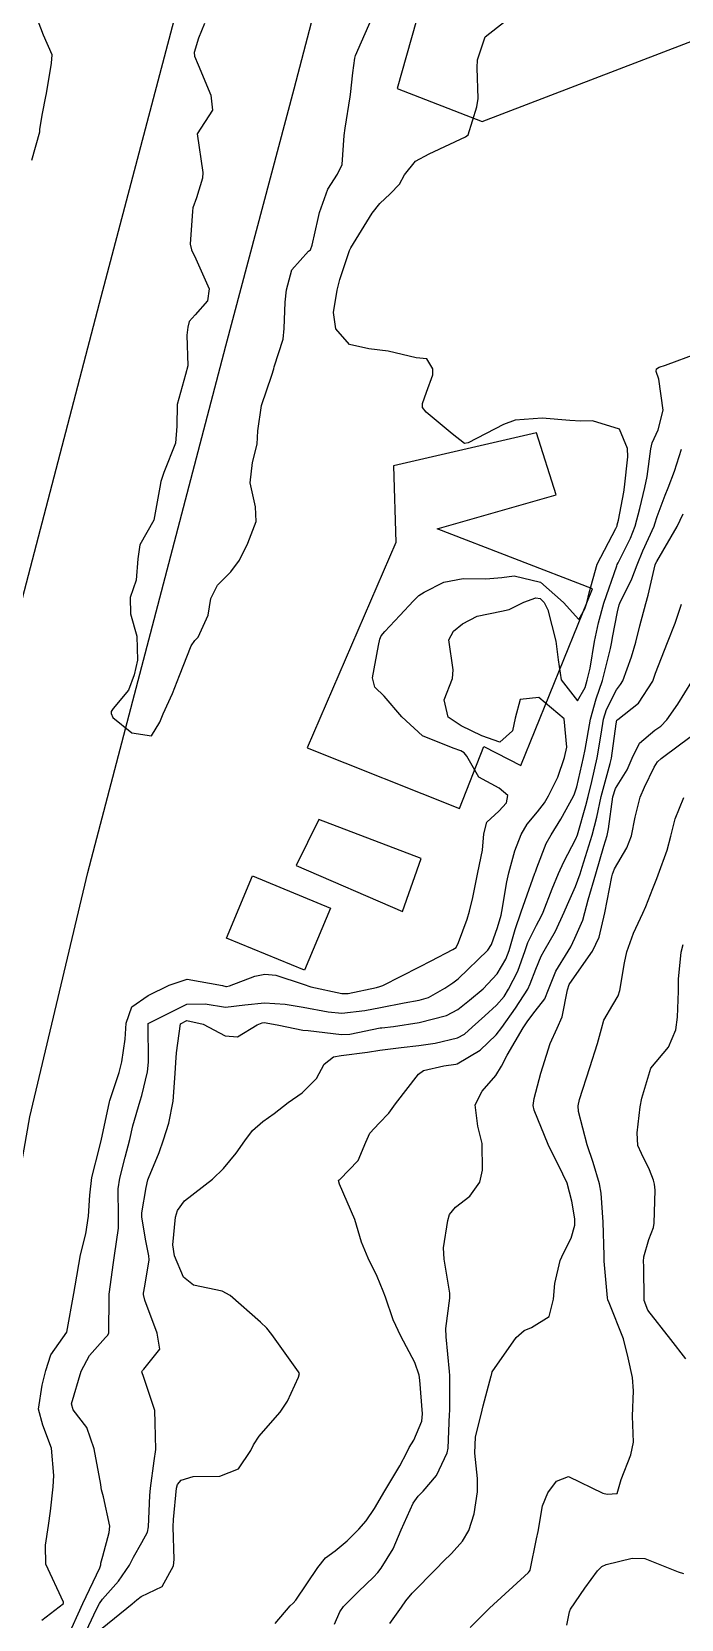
# Model space of a CAD drawing. Header units: metres. Extents: x 292545 to 299085, y 7450245 to 7463078.
# Drawn here: x 296784.5 to 296818.1, y 7460885.7 to 7460967.7 of the extents above; entities that cross this region are included whole.
import ezdxf

# ---------------------------------------------------------------- set-up
doc = ezdxf.new("R2010")
doc.units = ezdxf.units.M
for name, color, linetype in [('Curvas de Nivel 1m', 11, 'Continuous'), ('Curvas de Nivel 5m', 15, 'Continuous'), ('Edificações', 30, 'Continuous'), ('Vias Primárias', 230, 'Continuous')]:
    doc.layers.add(name, color=color, linetype=linetype)

msp = doc.modelspace()

# ---------------------------------------------------------------- linework, layer by layer
at = {"layer": 'Curvas de Nivel 1m', "flags": 128}
for points, elevation in [([(296784.503, 7460961.08), (296784.92, 7460962.541), (296784.927, 7460962.669), (296785.067, 7460963.481), (296785.24, 7460964.369), (296785.263, 7460964.528), (296785.534, 7460966.09), (296785.561, 7460966.525), (296785.113, 7460967.534), (296784.837, 7460968.251), (296784.803, 7460968.535), (296784.798, 7460968.865), (296785.137, 7460969.501), (296785.584, 7460970.088), (296785.724, 7460970.524), (296785.164, 7460971.607), (296784.736, 7460972.104), (296784.641, 7460972.538), (296785.193, 7460974.53), (296784.947, 7460976.534), (296784.305, 7460977.615)], 656), ([(296785.033, 7460885.642), (296786.153, 7460886.506), (296786.153, 7460886.574), (296785.229, 7460888.529), (296785.213, 7460889.505), (296785.372, 7460890.528), (296785.468, 7460891.269), (296785.619, 7460892.526), (296785.653, 7460893.105), (296785.526, 7460894.527), (296785.084, 7460895.713), (296784.861, 7460896.534), (296785.044, 7460897.774), (296785.233, 7460898.531), (296785.492, 7460899.341), (296786.323, 7460900.52), (296786.679, 7460902.515), (296786.741, 7460902.908), (296787.024, 7460904.51), (296787.291, 7460905.595), (296787.445, 7460906.504), (296787.504, 7460907.604), (296787.617, 7460908.502), (296788, 7460910.068), (296788.101, 7460910.495), (296788.457, 7460912.1), (296788.526, 7460912.426), (296788.542, 7460912.489), (296789.023, 7460913.939), (296789.161, 7460914.483), (296789.324, 7460915.658), (296789.376, 7460916.481), (296789.672, 7460917.328), (296790.527, 7460917.91), (296791.596, 7460918.454), (296792.536, 7460918.754), (296794.362, 7460918.422), (296794.533, 7460918.38), (296794.572, 7460918.381), (296794.714, 7460918.418), (296796.029, 7460918.914), (296796.539, 7460919.009), (296797.112, 7460918.965), (296798.534, 7460918.492), (296798.916, 7460918.366), (296800.53, 7460918.017), (296800.853, 7460918.023), (296802.31, 7460918.332), (296802.48, 7460918.384), (296802.534, 7460918.403), (296802.642, 7460918.437), (296804.544, 7460919.388), (296805.134, 7460919.707), (296806.253, 7460920.283), (296806.435, 7460920.401), (296806.559, 7460920.66), (296806.992, 7460921.858), (296807.125, 7460922.272), (296807.29, 7460922.969), (296807.554, 7460924.266), (296807.783, 7460925.431), (296807.852, 7460926.262), (296808.013, 7460926.878), (296808.641, 7460927.432), (296809.026, 7460927.868), (296809.104, 7460928.245), (296808.657, 7460928.622), (296807.596, 7460929.2), (296806.988, 7460930.275), (296806.849, 7460930.452), (296806.676, 7460930.547), (296806.273, 7460930.69), (296804.688, 7460931.322), (296803.628, 7460932.311), (296802.714, 7460933.387), (296802.229, 7460933.838), (296802.104, 7460934.329), (296802.416, 7460936.002), (296802.48, 7460936.324), (296802.564, 7460936.505), (296802.749, 7460936.715), (296803.524, 7460937.55), (296804.22, 7460938.306), (296804.501, 7460938.577), (296804.777, 7460938.758), (296805.802, 7460939.27), (296806.785, 7460939.457), (296807.956, 7460939.434), (296808.786, 7460939.514), (296809.434, 7460939.596), (296810.783, 7460939.27), (296811.972, 7460938.218), (296812.76, 7460937.346), (296813.084, 7460937.889), (296813.173, 7460938.204), (296813.303, 7460938.727), (296813.707, 7460940.196), (296814.681, 7460942.051), (296814.742, 7460942.181), (296814.755, 7460942.24), (296814.817, 7460942.477), (296815.091, 7460943.926), (296815.126, 7460944.177), (296815.293, 7460945.742), (296815.277, 7460946.176), (296814.873, 7460947.184), (296813.473, 7460947.598), (296812.877, 7460947.584), (296812.298, 7460947.629), (296810.878, 7460947.74), (296809.486, 7460947.635), (296808.875, 7460947.424), (296807.059, 7460946.472), (296806.864, 7460946.437), (296806.226, 7460946.929), (296804.88, 7460948.051), (296804.697, 7460948.302), (296804.685, 7460948.502), (296804.895, 7460949.087), (296805.224, 7460949.981), (296805.233, 7460950.297), (296804.918, 7460950.803), (296804.366, 7460950.858), (296802.922, 7460951.206), (296801.922, 7460951.334), (296800.925, 7460951.548), (296800.211, 7460952.357), (296800.101, 7460953.203), (296800.287, 7460954.357), (296800.421, 7460954.903), (296800.897, 7460956.351), (296800.921, 7460956.413), (296800.985, 7460956.548), (296802.096, 7460958.334), (296802.496, 7460958.842), (296803.018, 7460959.331), (296803.505, 7460959.836), (296803.758, 7460960.313), (296804.331, 7460961.016), (296805.044, 7460961.396), (296806.92, 7460962.272), (296807.054, 7460962.38), (296807.506, 7460963.829), (296807.562, 7460964.265), (296807.524, 7460965.838), (296807.538, 7460966.266), (296807.929, 7460967.448), (296808.968, 7460968.252)], 657), ([(296793.429, 7460968.128), (296793.112, 7460967.378), (296792.904, 7460966.643), (296792.921, 7460966.442), (296793.099, 7460966.007), (296793.755, 7460964.433), (296793.839, 7460963.665), (296793.053, 7460962.44), (296793.344, 7460960.437), (296793.323, 7460960.143), (296793.013, 7460959.128), (296792.831, 7460958.616), (296792.804, 7460958.442), (296792.695, 7460956.733), (296792.752, 7460956.442), (296792.978, 7460955.979), (296793.671, 7460954.433), (296793.583, 7460953.804), (296792.943, 7460953.089), (296792.646, 7460952.734), (296792.562, 7460952.444), (296792.516, 7460952.033), (296792.562, 7460950.445), (296792.456, 7460949.994), (296792.023, 7460948.453), (296791.996, 7460947.333), (296791.933, 7460946.454), (296791.33, 7460944.945), (296791.166, 7460944.465), (296791.119, 7460944.186), (296790.813, 7460942.47), (296790.083, 7460941.194), (296789.979, 7460940.478), (296789.895, 7460939.366), (296789.592, 7460938.482), (296789.609, 7460937.633), (296789.935, 7460936.478), (296789.972, 7460935.237), (296789.789, 7460934.479), (296789.509, 7460933.688), (296788.705, 7460932.747), (296788.612, 7460932.582), (296788.609, 7460932.491), (296788.7, 7460932.274), (296789.683, 7460931.485), (296790.686, 7460931.323), (296791.126, 7460932.034), (296791.299, 7460932.461), (296791.781, 7460933.521), (296792.14, 7460934.449), (296792.738, 7460935.987), (296792.925, 7460936.254), (296793.101, 7460936.436), (296793.624, 7460937.567), (296793.758, 7460938.43), (296794.095, 7460939.112), (296794.787, 7460939.796), (296795.23, 7460940.413), (296795.677, 7460941.283), (296796.093, 7460942.401), (296796.065, 7460943.161), (296795.794, 7460944.406), (296795.909, 7460945.459), (296796.145, 7460946.401), (296796.184, 7460947.09), (296796.368, 7460948.398), (296796.909, 7460949.96), (296797.005, 7460950.296), (296797.035, 7460950.389), (296797.492, 7460951.82), (296797.548, 7460952.384), (296797.6, 7460953.737), (296797.659, 7460954.383), (296797.942, 7460955.412), (296798.8, 7460956.372), (296798.905, 7460956.449), (296798.986, 7460956.689), (296799.308, 7460958.058), (296799.378, 7460958.366), (296799.802, 7460959.582), (296800.308, 7460960.357), (296800.534, 7460960.859), (296800.653, 7460962.354), (296800.692, 7460962.72), (296800.954, 7460964.351), (296800.969, 7460964.466), (296801.095, 7460965.594), (296801.195, 7460966.349), (296801.237, 7460966.481), (296802.047, 7460968.331)], 656), ([(296786.333, 7460884.716), (296787.137, 7460886.505), (296788.028, 7460888.349), (296788.07, 7460888.492), (296788.076, 7460888.59), (296788.18, 7460888.936), (296788.513, 7460890.172), (296788.544, 7460890.487), (296788.218, 7460892.016), (296788.103, 7460892.373), (296788.091, 7460892.492), (296788.077, 7460892.64), (296787.722, 7460894.498), (296787.359, 7460895.599), (296786.64, 7460896.514), (296786.567, 7460896.807), (296787.056, 7460898.509), (296787.495, 7460899.312), (296788.319, 7460900.249), (296788.439, 7460900.371), (296788.482, 7460900.488), (296788.499, 7460902.33), (296788.51, 7460902.488), (296788.724, 7460904.121), (296788.789, 7460904.486), (296788.983, 7460905.885), (296788.983, 7460906.484), (296788.966, 7460907.926), (296789.049, 7460908.484), (296789.34, 7460909.565), (296789.567, 7460910.479), (296789.735, 7460911.186), (296790.106, 7460912.474), (296790.186, 7460912.752), (296790.478, 7460913.963), (296790.539, 7460914.469), (296790.513, 7460916.47), (296792.523, 7460917.469), (296793.466, 7460917.488), (296794.522, 7460917.317), (296795.507, 7460917.426), (296796.524, 7460917.542), (296797.604, 7460917.464), (296798.522, 7460917.312), (296799.812, 7460917.066), (296800.519, 7460917.002), (296801.717, 7460917.142), (296802.523, 7460917.302), (296803.75, 7460917.536), (296804.527, 7460917.668), (296805.008, 7460917.815), (296805.844, 7460918.287), (296806.254, 7460918.564), (296806.538, 7460918.781), (296808.059, 7460920.257), (296808.259, 7460920.553), (296808.57, 7460921.42), (296808.757, 7460922.072), (296808.796, 7460922.248), (296809.054, 7460923.79), (296809.152, 7460924.245), (296809.464, 7460925.392), (296809.782, 7460926.238), (296810.101, 7460926.765), (296810.64, 7460927.4), (296810.998, 7460927.876), (296811.203, 7460928.224), (296811.688, 7460929.194), (296812.026, 7460930.216), (296812.148, 7460930.745), (296812.008, 7460932.217), (296810.709, 7460933.31), (296809.734, 7460933.213), (296809.473, 7460932.242), (296809.347, 7460931.582), (296808.68, 7460931.004), (296807.753, 7460931.333), (296806.689, 7460931.847), (296806.017, 7460932.287), (296805.804, 7460933.192), (296806.25, 7460934.285), (296806.275, 7460934.737), (296806.047, 7460936.287), (296806.292, 7460936.742), (296806.755, 7460937.116), (296807.511, 7460937.519), (296808.766, 7460937.776), (296809.162, 7460937.851), (296809.932, 7460938.238), (296810.55, 7460938.458), (296810.775, 7460938.418), (296810.979, 7460938.228), (296811.16, 7460937.834), (296811.577, 7460936.222), (296811.697, 7460935.257), (296811.855, 7460934.219), (296812.707, 7460933.139), (296813.091, 7460933.831), (296813.204, 7460934.203), (296813.347, 7460934.819), (296813.581, 7460936.197), (296813.785, 7460937.167), (296814.062, 7460938.191), (296814.726, 7460940.115), (296814.752, 7460940.181), (296814.794, 7460940.269), (296815.437, 7460941.543), (296815.677, 7460942.171), (296815.916, 7460943.08), (296816.175, 7460944.167), (296816.291, 7460944.723), (296816.491, 7460946.164), (296816.551, 7460946.478), (296816.873, 7460947.144), (296817.119, 7460948.156), (296816.907, 7460949.751), (296816.757, 7460950.162), (296816.776, 7460950.3), (296816.915, 7460950.372), (296817.248, 7460950.487), (296818.923, 7460951.097)], 658), ([(296787.056, 7460884.511), (296787.854, 7460886.198), (296788.005, 7460886.492), (296788.155, 7460886.726), (296788.994, 7460887.652), (296789.549, 7460888.476), (296789.755, 7460888.899), (296790.191, 7460889.651), (296790.481, 7460890.185), (296790.532, 7460890.467), (296790.608, 7460892.077), (296790.635, 7460892.466), (296790.835, 7460893.866), (296790.91, 7460894.463), (296790.887, 7460895.84), (296790.858, 7460896.464), (296790.29, 7460898.178), (296790.201, 7460898.471), (296790.231, 7460898.534), (296790.295, 7460898.615), (296791.126, 7460899.647), (296790.991, 7460900.463), (296790.34, 7460902.175), (296790.281, 7460902.471), (296790.281, 7460902.533), (296790.347, 7460902.893), (296790.567, 7460904.262), (296790.549, 7460904.468), (296790.376, 7460905.325), (296790.189, 7460906.472), (296790.186, 7460906.681), (296790.408, 7460907.987), (296790.5, 7460908.381), (296790.535, 7460908.469), (296791.085, 7460909.805), (296791.312, 7460910.461), (296791.586, 7460911.319), (296791.809, 7460912.457), (296791.909, 7460913.881), (296791.956, 7460914.448), (296791.98, 7460914.958), (296792.189, 7460916.445), (296792.515, 7460916.627), (296793.358, 7460916.432), (296794.504, 7460915.837), (296795.138, 7460915.78), (296796.159, 7460916.404), (296796.415, 7460916.5), (296796.514, 7460916.514), (296796.621, 7460916.505), (296797.265, 7460916.389), (296798.509, 7460916.127), (296798.777, 7460916.1), (296800.506, 7460915.902), (296800.935, 7460915.918), (296802.512, 7460916.236), (296802.592, 7460916.249), (296803.193, 7460916.32), (296804.515, 7460916.516), (296805.933, 7460916.872), (296806.522, 7460917.186), (296807.126, 7460917.672), (296807.819, 7460918.261), (296808.541, 7460919.033), (296809.003, 7460919.791), (296809.162, 7460920.244), (296809.481, 7460921.329), (296809.795, 7460922.238), (296809.997, 7460922.828), (296810.501, 7460924.231), (296810.531, 7460924.303), (296810.606, 7460924.516), (296811.082, 7460925.762), (296811.33, 7460926.223), (296811.833, 7460927.02), (296812.486, 7460928.212), (296812.54, 7460928.326), (296812.658, 7460928.693), (296813.013, 7460930.205), (296813.092, 7460930.618), (296813.373, 7460932.2), (296813.66, 7460933.244), (296813.982, 7460934.191), (296814.401, 7460935.847), (296814.47, 7460936.184), (296814.511, 7460936.419), (296814.766, 7460937.731), (296814.846, 7460938.105), (296814.881, 7460938.179), (296815.511, 7460939.448), (296815.788, 7460940.17), (296816.082, 7460940.885), (296816.657, 7460942.162), (296816.698, 7460942.278), (296816.82, 7460942.657), (296817.23, 7460943.761), (296817.383, 7460944.152), (296817.702, 7460944.998), (296818.065, 7460946.142)], 659), ([(296797.076, 7460885.458), (296797.856, 7460886.383), (296798.017, 7460886.518), (296798.156, 7460886.673), (296799.288, 7460888.363), (296799.676, 7460888.862), (296800.186, 7460889.225), (296800.805, 7460889.732), (296801.408, 7460890.338), (296801.778, 7460890.763), (296802.214, 7460891.4), (296802.754, 7460892.322), (296803.529, 7460893.604), (296803.882, 7460894.305), (296803.998, 7460894.553), (296804.252, 7460894.935), (296804.649, 7460895.915), (296804.685, 7460896.296), (296804.553, 7460898.035), (296804.517, 7460898.298), (296804.303, 7460898.945), (296803.568, 7460900.311), (296803.175, 7460901.161), (296802.773, 7460902.324), (296802.664, 7460902.643), (296802.354, 7460903.398), (296801.891, 7460904.335), (296801.538, 7460905.176), (296801.201, 7460906.342), (296800.411, 7460908.159), (296800.35, 7460908.351), (296800.38, 7460908.384), (296800.413, 7460908.403), (296801.369, 7460909.395), (296801.771, 7460910.337), (296801.979, 7460910.795), (296802.448, 7460911.313), (296802.946, 7460911.833), (296803.299, 7460912.317), (296804.478, 7460913.857), (296804.74, 7460914.038), (296805.786, 7460914.287), (296806.407, 7460914.358), (296806.484, 7460914.379), (296807.678, 7460915.085), (296808.499, 7460915.877), (296808.788, 7460916.256), (296809.504, 7460917.254), (296810.126, 7460918.234), (296810.261, 7460918.508), (296810.543, 7460919.277), (296810.824, 7460919.953), (296810.977, 7460920.226), (296811.557, 7460921.231), (296812.015, 7460922.216), (296812.183, 7460922.618), (296812.596, 7460923.542), (296812.84, 7460924.206), (296812.948, 7460924.546), (296813.464, 7460926.197), (296813.695, 7460927.136), (296813.92, 7460928.191), (296814.386, 7460929.901), (296814.452, 7460930.183), (296814.691, 7460931.947), (296814.739, 7460932.133), (296814.777, 7460932.179), (296815.849, 7460933.025), (296816.595, 7460934.161), (296816.63, 7460934.254), (296816.727, 7460934.569), (296817.343, 7460936.151), (296817.744, 7460937.159), (296818.066, 7460938.141)], 661), ([(296800.144, 7460885.431), (296800.422, 7460886.075), (296800.61, 7460886.345), (296801.386, 7460887.112), (296802.168, 7460887.865), (296802.39, 7460888.108), (296802.562, 7460888.326), (296803.177, 7460889.331), (296803.581, 7460890.309), (296804.217, 7460891.684), (296804.474, 7460892.044), (296804.733, 7460892.295), (296805.411, 7460893.108), (296805.969, 7460894.283), (296806.011, 7460894.518), (296806.092, 7460896.282), (296806.096, 7460896.46), (296806.1, 7460898.282), (296806.091, 7460898.487), (296805.914, 7460900.284), (296805.903, 7460900.708), (296806.099, 7460902.282), (296806.096, 7460902.532), (296805.804, 7460904.286), (296805.776, 7460904.882), (296805.992, 7460906.284), (296806.087, 7460906.592), (296806.4, 7460906.971), (296807.134, 7460907.545), (296807.653, 7460908.268), (296807.796, 7460908.89), (296807.77, 7460910.267), (296807.552, 7460911.163), (296807.412, 7460912.271), (296807.768, 7460912.969), (296808.478, 7460913.776), (296808.773, 7460914.256), (296809.071, 7460914.833), (296809.898, 7460916.239), (296810.137, 7460916.605), (296810.516, 7460917.101), (296811.005, 7460917.746), (296811.196, 7460918.223), (296811.583, 7460919.179), (296812.223, 7460920.213), (296812.346, 7460920.422), (296812.563, 7460920.872), (296812.975, 7460921.806), (296813.084, 7460922.202), (296813.244, 7460922.855), (296813.645, 7460924.194), (296814.059, 7460925.63), (296814.226, 7460926.186), (296814.294, 7460926.519), (296814.526, 7460928.182), (296814.657, 7460928.612), (296815.262, 7460929.579), (296815.524, 7460930.171), (296815.902, 7460930.946), (296816.688, 7460931.619), (296817.01, 7460931.837), (296817.32, 7460932.154), (296817.879, 7460932.975), (296818.609, 7460934.132)], 662), ([(296803.007, 7460885.459), (296803.605, 7460886.315), (296803.824, 7460886.645), (296804.16, 7460887.041), (296805.402, 7460888.292), (296805.778, 7460888.685), (296806.185, 7460889.087), (296806.755, 7460889.714), (296807.082, 7460890.271), (296807.353, 7460891.127), (296807.528, 7460892.267), (296807.531, 7460892.966), (296807.398, 7460894.268), (296807.422, 7460895.102), (296807.717, 7460896.266), (296807.831, 7460896.711), (296808.239, 7460898.261), (296808.252, 7460898.302), (296808.295, 7460898.467), (296809.53, 7460900.242), (296809.943, 7460900.611), (296810.321, 7460900.756), (296811.231, 7460901.32), (296811.466, 7460902.219), (296811.535, 7460903.034), (296811.809, 7460904.216), (296811.979, 7460904.603), (296812.38, 7460905.381), (296812.56, 7460906.039), (296812.566, 7460906.208), (296812.555, 7460906.368), (296812.404, 7460907.287), (296812.16, 7460908.213), (296811.949, 7460908.683), (296811.188, 7460910.222), (296810.459, 7460911.99), (296810.408, 7460912.231), (296810.467, 7460912.598), (296810.809, 7460913.897), (296810.908, 7460914.226), (296811.291, 7460915.426), (296811.651, 7460916.219), (296811.91, 7460916.818), (296812.186, 7460918.213), (296812.273, 7460918.475), (296812.54, 7460918.881), (296813.48, 7460920.196), (296813.82, 7460920.935), (296814.108, 7460922.187), (296814.465, 7460924.046), (296814.499, 7460924.182), (296814.606, 7460924.462), (296815.246, 7460925.544), (296815.49, 7460926.171), (296815.683, 7460927.124), (296815.941, 7460928.167), (296816.152, 7460928.671), (296816.668, 7460929.71), (296816.835, 7460929.995), (296817.013, 7460930.157), (296817.968, 7460930.86), (296818.685, 7460931.393)], 663), ([(296807.161, 7460885.251), (296808.153, 7460886.26), (296810.172, 7460888.105), (296810.227, 7460888.174), (296810.248, 7460888.229), (296810.587, 7460889.836), (296810.669, 7460890.225), (296810.893, 7460891.546), (296811.164, 7460892.221), (296811.621, 7460892.824), (296812.231, 7460893.059), (296814.015, 7460892.192), (296814.223, 7460892.155), (296814.752, 7460892.182), (296814.962, 7460892.911), (296815.453, 7460894.172), (296815.591, 7460894.832), (296815.542, 7460896.171), (296815.599, 7460897.483), (296815.542, 7460898.171), (296815.313, 7460899.185), (296815.08, 7460900.178), (296814.341, 7460902.035), (296814.269, 7460902.191), (296814.245, 7460902.29), (296814.082, 7460904.193), (296814.074, 7460904.486), (296814.032, 7460906.194), (296813.921, 7460907.7), (296813.839, 7460908.189), (296813.511, 7460909.281), (296813.206, 7460910.198), (296812.747, 7460911.918), (296812.727, 7460912.206), (296812.804, 7460912.542), (296813.329, 7460914.197), (296813.74, 7460915.436), (296813.935, 7460916.189), (296814.065, 7460916.632), (296814.522, 7460917.44), (296814.801, 7460917.905), (296814.893, 7460918.176), (296815.123, 7460919.598), (296815.246, 7460920.173), (296815.598, 7460921.139), (296816.074, 7460922.165), (296816.233, 7460922.517), (296816.596, 7460923.444), (296816.793, 7460923.966), (296816.87, 7460924.157), (296817.338, 7460925.431), (296817.529, 7460926.151), (296817.743, 7460927.042), (296818.194, 7460928.145)], 664)]:
    msp.add_lwpolyline(points, dxfattribs=dict(at, elevation=elevation))
at = {"layer": 'Curvas de Nivel 5m', "flags": 128}
for points, elevation in [([(296788.14, 7460885.23), (296789.697, 7460886.475), (296789.939, 7460886.688), (296790.157, 7460886.853), (296791.246, 7460887.375), (296791.829, 7460888.453), (296791.858, 7460888.772), (296791.815, 7460890.454), (296791.823, 7460890.838), (296791.987, 7460892.452), (296792.037, 7460892.64), (296792.227, 7460892.871), (296792.845, 7460893.056), (296794.229, 7460893.077), (296795.18, 7460893.464), (296795.822, 7460894.404), (296795.955, 7460894.695), (296796.254, 7460895.139), (296796.842, 7460895.817), (296797.344, 7460896.389), (296797.719, 7460896.945), (296798.291, 7460898.201), (296798.33, 7460898.379), (296798.294, 7460898.471), (296796.912, 7460900.394), (296796.649, 7460900.718), (296796.329, 7460901.035), (296794.756, 7460902.416), (296794.345, 7460902.645), (296792.859, 7460902.953), (296792.352, 7460903.361), (296791.884, 7460904.455), (296791.798, 7460905.029), (296791.927, 7460906.455), (296792.037, 7460906.813), (296792.401, 7460907.301), (296793.835, 7460908.429), (296794.419, 7460908.979), (296795.069, 7460909.771), (296795.512, 7460910.409), (296795.905, 7460910.942), (296796.448, 7460911.397), (296797.025, 7460911.82), (296797.749, 7460912.381), (296798.468, 7460912.877), (296799.209, 7460913.63), (296799.608, 7460914.359), (296800.098, 7460914.744), (296800.49, 7460914.818), (296801.845, 7460914.984), (296802.494, 7460915.091), (296803.582, 7460915.229), (296804.498, 7460915.328), (296805.349, 7460915.443), (296806.505, 7460915.732), (296806.862, 7460915.922), (296807.26, 7460916.272), (296807.911, 7460916.867), (296808.52, 7460917.421), (296808.903, 7460917.87), (296809.14, 7460918.244), (296809.61, 7460919.172), (296809.996, 7460920.236), (296810.141, 7460920.653), (296810.573, 7460921.547), (296810.817, 7460921.99), (296810.922, 7460922.227), (296811.384, 7460923.433), (296811.714, 7460924.219), (296811.999, 7460924.826), (296812.621, 7460926), (296812.706, 7460926.209), (296813.125, 7460927.723), (296813.243, 7460928.201), (296813.438, 7460928.976), (296813.715, 7460930.194), (296813.913, 7460931.42), (296814.044, 7460932.19), (296814.195, 7460932.694), (296814.716, 7460933.708), (296814.917, 7460933.981), (296815.041, 7460934.177), (296815.49, 7460935.418), (296815.709, 7460936.17), (296815.915, 7460937.009), (296816.221, 7460938.166), (296816.342, 7460938.6), (296816.713, 7460940.161), (296816.734, 7460940.221), (296816.795, 7460940.336), (296817.853, 7460942.144), (296818.16, 7460942.803)], 660), ([(296818.303, 7460899.148), (296817.514, 7460900.148), (296816.335, 7460901.656), (296816.149, 7460902.163), (296816.119, 7460903.922), (296816.115, 7460904.164), (296816.127, 7460904.403), (296816.38, 7460905.306), (296816.621, 7460905.926), (296816.655, 7460906.157), (296816.703, 7460907.864), (296816.683, 7460908.157), (296816.629, 7460908.372), (296816.42, 7460908.914), (296816.007, 7460909.743), (296815.823, 7460910.166), (296815.786, 7460910.823), (296815.935, 7460912.165), (296816.025, 7460912.607), (296816.483, 7460914.16), (296817.398, 7460915.247), (296817.775, 7460916.147), (296817.869, 7460916.79), (296817.908, 7460918.146), (296817.921, 7460918.764), (296818.047, 7460920.145), (296818.152, 7460920.551)], 665), ([(296812.14, 7460885.381), (296812.284, 7460886.076), (296812.336, 7460886.208), (296813.07, 7460887.295), (296813.731, 7460888.194), (296813.962, 7460888.407), (296814.178, 7460888.51), (296815.515, 7460888.838), (296816.183, 7460888.826), (296817.895, 7460888.143), (296818.172, 7460888.057)], 665)]:
    msp.add_lwpolyline(points, dxfattribs=dict(at, elevation=elevation))
at = {"layer": 'Edificações'}
for points in [[(296852.211, 7461033.648), (296834.753, 7461031.59), (296835.762, 7461023.022), (296854.759, 7461026.175), (296855.645, 7461022.113), (296820.463, 7461014.331), (296812.701, 7460980.235), (296808.042, 7460981.295), (296803.379, 7460964.783), (296807.781, 7460963.065), (296824.023, 7460969.306), (296826.544, 7460962.744), (296835.93, 7460966.35), (296833.4, 7460972.934), (296868.632, 7460986.879), (296864.874, 7461023.759), (296862.677, 7461030.173), (296853.57, 7461028.345)], [(296813.477, 7460938.922), (296805.447, 7460942.033), (296811.592, 7460943.786), (296810.589, 7460946.98), (296803.19, 7460945.289), (296803.316, 7460941.313), (296798.736, 7460930.713), (296806.605, 7460927.581), (296807.859, 7460930.775), (296809.772, 7460929.804)], [(296804.616, 7460924.996), (296799.331, 7460927.008), (296798.159, 7460924.624), (296803.656, 7460922.257)], [(296798.6, 7460919.216), (296794.573, 7460920.884), (296795.907, 7460924.101), (296799.938, 7460922.431)]]:
    msp.add_lwpolyline(points, close=True, dxfattribs=at)
at = {"layer": 'Vias Primárias'}
msp.add_lwpolyline([(296857.786, 7461232.47), (296847.691, 7461212.513), (296832.265, 7461185.32), (296821.944, 7461165.728), (296815.949, 7461150.835, 0.10225), (296806.91, 7461100.853, 0.046717), (296810.371, 7461056.92, -0.057514), (296810.833, 7461048.809, -0.032088), (296807.622, 7461029.141), (296798.24, 7460992.529), (296787.99, 7460953.669), (296781.969, 7460930.647), (296775.848, 7460904.887), (296771.836, 7460883.499), (296769.706, 7460864.173), (296769.209, 7460856.458)], format="xyb", dxfattribs=at)
at = {"layer": 'Vias Primárias', "elevation": 667.587}
msp.add_lwpolyline([(296777.513, 7460872.406), (296784.409, 7460911.637), (296787.396, 7460924.274), (296791.025, 7460938.07), (296794.525, 7460951.481), (296798.056, 7460964.765), (296801.944, 7460979.605), (296806.913, 7460997.905), (296809.432, 7461006.899), (296811.495, 7461013.027), (296814.766, 7461020.448), (296820.489, 7461031.562), (296825.036, 7461039.839), (296831.416, 7461048.776), (296841.099, 7461059.015), (296846.46, 7461064.729), (296855.49, 7461072.619), (296863.571, 7461078.609), (296871.945, 7461083.284), (296882.839, 7461088.687)], dxfattribs=at)

doc.saveas('drawing.dxf')
